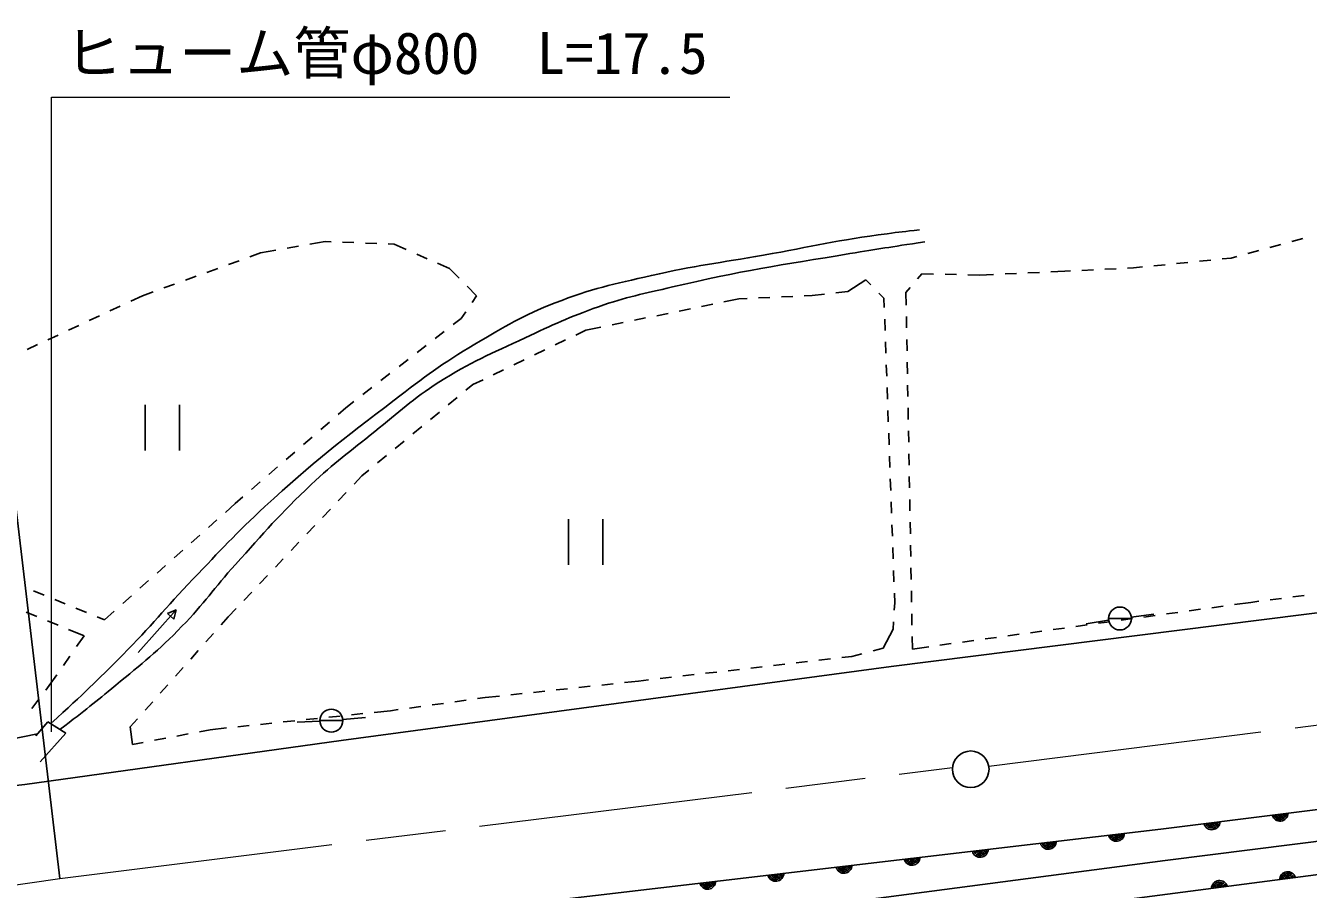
# Model space of a CAD drawing. Units: millimetres, scale not verified. Extents: x 40000 to 680000, y 20000 to 380000.
# Drawn here: x 127038 to 183138, y 277990 to 315765 of the extents above; entities that cross this region are included whole.
import ezdxf
from ezdxf.enums import TextEntityAlignment as Align

# ---------------------------------------------------------------- set-up
doc = ezdxf.new("R2010")
doc.units = ezdxf.units.MM
doc.header["$LTSCALE"] = 1000
doc.linetypes.add('CHAIN', pattern=[18.5, 12, -1.5, 3.5, -1.5])
for name, color, linetype, lineweight in [('M-BGD', 7, 'Continuous', 25), ('M-BGD-EXST', 7, 'Continuous', 25), ('M-BMK', 2, 'CHAIN', 13), ('M-BMK-SRVR', 3, 'Continuous', 25), ('M-STR-HTXT', 7, 'Continuous', 13)]:
    doc.layers.add(name, color=color, linetype=linetype, lineweight=lineweight)
doc.styles.add('ＭＳ ゴシック', font='')
doc.styles.get('ＭＳ ゴシック').set_extended_font_data('MS Gothic')

msp = doc.modelspace()

# ---------------------------------------------------------------- linework, layer by layer
at = {"layer": 'M-BGD'}
for p, q in [((140134, 306323), (139464, 306205)), ((140398, 306313), (140134, 306323)), ((182904, 306450), (182421, 306320)), ((137316, 305827), (136846, 305656)), ((137987, 305945), (137316, 305827)), ((138972, 306118), (138479, 306031)), ((141398, 306276), (140898, 306295)), ((142397, 306239), (141897, 306258)), ((143160, 306211), (142897, 306221)), ((143684, 305979), (143160, 306211)), ((144598, 305573), (144141, 305776)), ((180973, 305929), (180490, 305798)), ((181938, 306189), (181456, 306059)), ((136376, 305486), (135906, 305316)), ((145578, 305138), (145055, 305370)), ((175884, 305210), (175487, 305169)), ((176879, 305310), (176381, 305260)), ((177873, 305411), (177376, 305360)), ((178868, 305511), (178371, 305461)), ((179762, 305602), (179366, 305562)), ((180008, 305668), (179762, 305602)), ((134495, 304805), (134025, 304634)), ((135436, 305145), (134966, 304975)), ((145994, 304722), (145578, 305138)), ((162993, 304140), (163785, 304644)), ((163785, 304644), (164005, 304425)), ((166239, 304913), (166051, 304692)), ((166751, 304902), (166239, 304913)), ((167751, 304880), (167251, 304891)), ((168762, 304857), (168251, 304869)), ((169375, 304885), (168762, 304857)), ((170374, 304930), (169874, 304907)), ((171373, 304975), (170873, 304953)), ((172485, 305025), (171872, 304998)), ((172738, 305037), (172485, 305025)), ((173736, 305085), (173237, 305061)), ((174735, 305133), (174236, 305109)), ((175487, 305169), (175235, 305157)), ((132615, 304124), (132145, 303953)), ((133555, 304464), (133085, 304294)), ((146763, 303953), (146347, 304369)), ((162467, 304079), (162993, 304140)), ((164358, 304071), (164578, 303852)), ((165728, 304310), (165540, 304089)), ((165540, 304089), (165550, 303544)), ((132145, 303953), (131631, 303714)), ((146567, 303664), (146763, 303953)), ((156602, 303481), (157092, 303581)), ((157581, 303681), (158237, 303816)), ((158237, 303816), (158592, 303831)), ((159091, 303854), (159591, 303876)), ((160090, 303899), (160590, 303921)), ((161089, 303944), (161444, 303960)), ((161444, 303960), (161970, 304021)), ((164578, 303852), (164593, 303433)), ((130272, 303080), (129818, 302869)), ((131178, 303503), (130725, 303291)), ((145739, 302689), (146091, 302961)), ((146091, 302961), (146287, 303250)), ((153662, 302881), (154152, 302981)), ((154642, 303081), (155132, 303181)), ((155622, 303281), (156112, 303381)), ((165559, 303044), (165568, 302544)), ((129365, 302658), (128912, 302447)), ((144949, 302076), (145344, 302382)), ((151096, 302234), (151537, 302447)), ((151537, 302447), (152193, 302581)), ((152683, 302681), (153172, 302781)), ((164610, 302933), (164628, 302434)), ((128459, 302235), (128006, 302024)), ((150195, 301800), (150646, 302017)), ((164645, 301934), (164663, 301434)), ((165577, 302044), (165586, 301544)), ((127552, 301813), (127099, 301602)), ((144158, 301464), (144553, 301770)), ((149294, 301366), (149745, 301583)), ((143367, 300852), (143762, 301158)), ((147492, 300498), (147943, 300715)), ((148393, 300932), (148844, 301149)), ((164680, 300934), (164698, 300435)), ((165595, 301044), (165604, 300544)), ((142576, 300240), (142972, 300546)), ((146601, 300069), (147042, 300281)), ((141786, 299628), (142181, 299934)), ((146294, 299816), (146601, 300069)), ((164716, 299935), (164733, 299435)), ((165613, 300045), (165622, 299545)), ((132265, 299183), (132265, 297183)), ((133765, 299183), (133765, 297183)), ((140699, 298755), (141039, 299050)), ((141039, 299050), (141390, 299322)), ((145521, 299181), (145907, 299498)), ((165631, 299045), (165640, 298545)), ((144749, 298546), (145135, 298863)), ((164751, 298936), (164768, 298436)), ((139944, 298100), (140322, 298428)), ((143976, 297911), (144363, 298228)), ((164786, 297936), (164803, 297437)), ((165650, 298045), (165659, 297545)), ((139188, 297445), (139566, 297773)), ((143204, 297276), (143590, 297593)), ((138432, 296791), (138810, 297118)), ((142432, 296640), (142818, 296958)), ((164821, 296937), (164838, 296437)), ((165668, 297045), (165677, 296545)), ((137677, 296136), (138055, 296463)), ((141738, 296070), (142045, 296323)), ((136921, 295481), (137299, 295808)), ((141399, 295712), (141738, 296070)), ((164856, 295938), (164874, 295438)), ((165686, 296045), (165695, 295545)), ((136204, 294859), (136543, 295153)), ((140711, 294986), (141055, 295349)), ((135776, 294479), (136204, 294859)), ((140023, 294260), (140367, 294623)), ((164891, 294938), (164909, 294438)), ((165704, 295045), (165713, 294545)), ((135028, 293815), (135402, 294147)), ((150782, 294181), (150782, 292181)), ((152282, 294181), (152282, 292181)), ((165722, 294046), (165731, 293546)), ((134280, 293151), (134654, 293483)), ((139335, 293534), (139679, 293897)), ((164926, 293939), (164944, 293439)), ((138648, 292808), (138992, 293171)), ((164961, 292939), (164979, 292440)), ((165740, 293046), (165749, 292546)), ((133532, 292487), (133906, 292819)), ((137960, 292082), (138304, 292445)), ((132785, 291823), (133159, 292155)), ((164996, 291940), (165014, 291440)), ((165758, 292046), (165767, 291546)), ((132037, 291159), (132411, 291491)), ((137272, 291356), (137616, 291719)), ((127383, 291042), (127846, 290854)), ((128309, 290666), (128773, 290478)), ((131289, 290495), (131663, 290827)), ((136585, 290630), (136928, 290993)), ((165032, 290941), (165046, 290522)), ((165776, 291046), (165785, 290546)), ((181473, 290652), (181969, 290715)), ((182465, 290778), (182961, 290842)), ((127529, 289927), (127067, 290117)), ((129236, 290290), (129700, 290102)), ((130488, 289783), (130915, 290163)), ((131965, 288343), (133628, 290209)), ((133239, 290054), (133628, 290209)), ((133519, 289804), (133239, 290054)), ((133628, 290209), (133519, 289804)), ((135902, 289910), (136241, 290268)), ((165046, 290522), (165026, 290195)), ((165794, 290046), (165803, 289546)), ((176934, 290035), (177430, 290103)), ((177925, 290172), (178420, 290240)), ((178916, 290308), (179411, 290377)), ((179906, 290445), (180617, 290543)), ((180617, 290543), (180977, 290589)), ((128454, 289547), (127992, 289737)), ((130163, 289915), (130488, 289783)), ((135587, 289556), (135902, 289910)), ((164995, 289696), (164974, 289369)), ((172972, 289488), (173467, 289557)), ((173963, 289625), (174458, 289693)), ((174953, 289762), (175448, 289830)), ((175944, 289898), (176439, 289967)), ((129592, 289080), (128917, 289357)), ((129261, 288606), (129592, 289080)), ((134922, 288809), (135254, 289182)), ((164974, 289369), (164542, 288541)), ((165812, 289046), (165822, 288502)), ((169009, 288941), (169505, 289010)), ((170000, 289078), (170495, 289146)), ((170991, 289215), (171486, 289283)), ((171981, 289352), (172477, 289420)), ((134257, 288062), (134589, 288436)), ((164542, 288541), (164099, 288424)), ((165822, 288502), (166533, 288600)), ((167028, 288668), (167524, 288736)), ((168019, 288805), (168514, 288873)), ((128688, 287786), (128974, 288196)), ((160246, 287841), (159749, 287784)), ((161239, 287956), (160743, 287899)), ((162233, 288072), (161736, 288014)), ((163173, 288180), (162729, 288129)), ((163616, 288297), (163173, 288180)), ((128071, 286902), (128402, 287376)), ((133592, 287315), (133924, 287689)), ((155279, 287266), (154783, 287209)), ((156273, 287381), (155776, 287324)), ((157266, 287496), (156769, 287439)), ((158259, 287611), (157763, 287554)), ((159253, 287726), (158756, 287669)), ((127916, 286699), (128071, 286902)), ((132927, 286568), (133259, 286942)), ((150741, 286766), (150243, 286713)), ((151735, 286873), (151238, 286820)), ((152729, 286980), (152232, 286926)), ((153842, 287100), (153226, 287033)), ((154286, 287151), (153842, 287100)), ((127311, 285903), (127614, 286301)), ((132262, 285821), (132594, 286195)), ((145318, 286125), (144822, 286056)), ((146308, 286263), (145813, 286194)), ((147142, 286379), (146803, 286332)), ((147758, 286445), (147142, 286379)), ((148752, 286552), (148255, 286499)), ((149746, 286659), (149249, 286606)), ((140794, 285571), (140297, 285519)), ((141789, 285676), (141292, 285623)), ((142999, 285803), (142286, 285728)), ((143337, 285850), (142999, 285803)), ((144327, 285988), (143832, 285919)), ((127477, 284705), (128012, 285317)), ((128012, 285317), (128791, 284815)), ((131615, 285094), (131929, 285448)), ((131711, 284326), (131615, 285094)), ((135822, 285049), (135109, 284974)), ((136816, 285153), (136319, 285101)), ((137811, 285258), (137313, 285206)), ((138805, 285362), (138308, 285310)), ((139800, 285467), (139302, 285415)), ((128791, 284815), (127674, 283561)), ((133164, 284603), (132673, 284509)), ((134147, 284790), (133655, 284697)), ((135109, 284974), (134638, 284884)), ((132182, 284416), (131711, 284326))]:
    msp.add_line(p, q, dxfattribs=at)
for points in [[(69041, 280892), (87342, 280414), (103187, 280640), (114243, 281180), (127004, 282579), (140842, 284505), (164889, 287732), (186528, 290456), (220128, 294668), (234720, 296678), (265555, 300778), (293135, 304804), (294558, 304882), (300363, 309352)], [(117578, 272226), (118245, 272608), (127470, 274766), (132562, 275442), (151954, 277718), (176690, 280619), (228790, 287152), (245932, 289463), (259541, 291321), (281091, 293958), (304508, 297055)], [(116935, 271079), (118774, 271262), (127799, 272784), (132791, 273485), (152130, 276008), (176882, 279246), (228959, 285814), (246128, 287964), (259731, 289751), (281271, 292539), (307004, 295998)], [(304862, 294520), (281432, 291275), (259892, 288542), (246295, 286783), (229103, 284575), (156169, 275062)], [(69202, 283311), (71762, 282691), (81225, 281906), (88199, 281769), (92512, 281852), (100923, 281864), (117062, 283428), (123190, 283901), (127556, 284796)]]:
    msp.add_lwpolyline(points, dxfattribs=at)
for centre, radius, start, end in [((181896, 281327), 354, 195.944, 358.3491), ((181896, 281327), 283, 198.168, 356.1251), ((181896, 281327), 212, 201.9143, 352.3788), ((181896, 281327), 142, 209.626, 344.667), ((181896, 281327), 100, 219.9437, 334.3494), ((178919, 280953), 354, 195.944, 358.3491), ((178919, 280953), 283, 198.168, 356.1251), ((178919, 280953), 212, 201.9143, 352.3788), ((178919, 280953), 142, 209.626, 344.667), ((178919, 280953), 100, 219.9437, 334.3494), ((171764, 280096), 354, 195.4871, 357.8923), ((171764, 280096), 283, 197.7112, 355.6683), ((171764, 280096), 212, 201.4575, 351.9219), ((171764, 280096), 142, 209.1692, 344.2102), ((171764, 280096), 100, 219.4869, 333.8926), ((174744, 280445), 354, 195.4871, 357.8923), ((174744, 280445), 283, 197.7112, 355.6683), ((174744, 280445), 212, 201.4575, 351.9219), ((174744, 280445), 142, 209.1692, 344.2102), ((174744, 280445), 100, 219.4869, 333.8926), ((165805, 279397), 354, 195.4871, 357.8923), ((168785, 279747), 354, 195.4871, 357.8923), ((168785, 279747), 283, 197.7112, 355.6683), ((168785, 279747), 212, 201.4575, 351.9219), ((168785, 279747), 142, 209.1692, 344.2102), ((168785, 279747), 100, 219.4869, 333.8926), ((162826, 279048), 354, 195.4871, 357.8923), ((162826, 279048), 283, 197.7112, 355.6683), ((162826, 279048), 212, 201.4575, 351.9219), ((162826, 279048), 142, 209.1692, 344.2102), ((162826, 279048), 100, 219.4869, 333.8926), ((165805, 279397), 283, 197.7112, 355.6683), ((165805, 279397), 212, 201.4575, 351.9219), ((165805, 279397), 142, 209.1692, 344.2102), ((165805, 279397), 100, 219.4869, 333.8926), ((156867, 278349), 354, 195.4871, 357.8923), ((156867, 278349), 283, 197.7112, 355.6683), ((156867, 278349), 212, 201.4575, 351.9219), ((156867, 278349), 142, 209.1692, 344.2102), ((156867, 278349), 100, 219.4869, 333.8926), ((159846, 278698), 354, 195.4871, 357.8923), ((159846, 278698), 283, 197.7112, 355.6683), ((159846, 278698), 212, 201.4575, 351.9219), ((159846, 278698), 142, 209.1692, 344.2102), ((159846, 278698), 100, 219.4869, 333.8926), ((179256, 278019), 354, 16.2291, 178.6343), ((179256, 278019), 283, 18.4531, 176.4102), ((182231, 278407), 354, 16.2291, 178.6343), ((182231, 278407), 283, 18.4531, 176.4102), ((182231, 278407), 212, 22.1995, 172.6639), ((182231, 278407), 142, 29.9112, 164.9522), ((182231, 278407), 100, 40.2289, 154.6345), ((179256, 278019), 212, 22.1995, 172.6639), ((179256, 278019), 142, 29.9112, 164.9522), ((179256, 278019), 100, 40.2289, 154.6345)]:
    msp.add_arc(centre, radius, start, end, dxfattribs=at)
for points, knots in [([(128135, 285237), (129668, 286646), (130088, 287034), (131282, 288244), (132523, 289500), (133137, 290281), (134356, 291558), (135561, 292820), (136222, 293544), (137502, 294729), (139603, 296672), (140884, 297650), (143158, 299388), (144492, 300407), (145244, 300984), (146689, 301838), (148015, 302620), (148763, 303075), (150195, 303639), (151789, 304265), (152742, 304457), (154410, 304840), (156306, 305274), (157395, 305387), (159310, 305728), (161419, 306104), (162589, 306394), (164714, 306665), (165267, 306736), (165450, 306764), (166131, 306833)], [0, 0, 0, 0, 1, 1, 1, 2, 2, 2, 3, 3, 3, 4, 4, 4, 5, 5, 5, 6, 6, 6, 7, 7, 7, 8, 8, 8, 9, 9, 9, 10, 10, 10, 10]), ([(128536, 284980), (129722, 285886), (130042, 286138), (130978, 286916), (132143, 287885), (132824, 288404), (133876, 289494), (134846, 290499), (135279, 291162), (136214, 292200), (137470, 293596), (138157, 294399), (139520, 295690), (140548, 296664), (141200, 297127), (142306, 298012), (143387, 298877), (143951, 299424), (145116, 300173), (146506, 301068), (147382, 301408), (148879, 302111), (150114, 302691), (150810, 303016), (152097, 303472), (153326, 303908), (154053, 304036), (155323, 304336), (158327, 305046), (160043, 305294), (163089, 305793), (164366, 306003), (164780, 306074), (166363, 306306)], [0, 0, 0, 0, 1, 1, 1, 2, 2, 2, 3, 3, 3, 4, 4, 4, 5, 5, 5, 6, 6, 6, 7, 7, 7, 8, 8, 8, 9, 9, 9, 10, 10, 10, 11, 11, 11, 11]), ([(158259, 260340), (159385, 260458), (159879, 260597), (160834, 261004), (162460, 261697), (162825, 262919), (164204, 264025), (165799, 265303), (166674, 266065), (168432, 267108), (169916, 267988), (170892, 268204), (172502, 268825), (175092, 269823), (176479, 270645), (179197, 271211), (184131, 272240), (187070, 271314), (192085, 271813), (194137, 272017), (195294, 272159), (197299, 272640), (198120, 272837), (198502, 273177), (199270, 273530), (199583, 273673), (199752, 273767), (200065, 273911), (200176, 273962), (200240, 273987), (200351, 274038), (200664, 274182), (200835, 274271), (201146, 274420), (203219, 275414), (204800, 275366), (206455, 276963), (207226, 277707), (207579, 278241), (208013, 279220), (208368, 280022), (208459, 280396), (208638, 281375)], [0, 0, 0, 0, 1, 1, 1, 2, 2, 2, 3, 3, 3, 4, 4, 4, 5, 5, 5, 6, 6, 6, 7, 7, 7, 8, 8, 8, 9, 9, 9, 10, 10, 10, 11, 11, 11, 12, 12, 12, 13, 13, 13, 14, 14, 14, 14])]:
    msp.add_open_spline(points, degree=3, knots=knots, dxfattribs=at)
at = {"layer": 'M-BGD-EXST'}
for p, q in [((174404, 289757), (173417, 289596)), ((174398, 289837), (175398, 289837)), ((175394, 289898), (176386, 290020)), ((139908, 285345), (138909, 285296)), ((139908, 285370), (140908, 285370)), ((140905, 285416), (141901, 285509))]:
    msp.add_line(p, q, dxfattribs=at)
for centre in [(174898, 289837), (140408, 285370)]:
    msp.add_circle(centre, 500, dxfattribs=at)
at = {"layer": 'M-BMK'}
for points in [[(169160, 283384), (228339, 290785), (266348, 295718)], [(117647, 277319), (123867, 277799), (128527, 278471), (167577, 283322)]]:
    msp.add_lwpolyline(points, dxfattribs=at)
at = {"layer": 'M-BMK-SRVR'}
msp.add_line((128527, 278471), (125016, 308136), dxfattribs=at)
msp.add_circle((168373, 283242), 800, dxfattribs=at)
at = {"layer": 'M-STR-HTXT'}
msp.add_lwpolyline([(128165, 284874), (128165, 312644), (157830, 312644)], dxfattribs=at)

# ---------------------------------------------------------------- texts
at = {"layer": 'M-STR-HTXT', "style": 'ＭＳ ゴシック'}
msp.add_text('ヒューム管φ800\u3000L=17.5', height=1833, dxfattribs=at).set_placement((142807, 314569), align=Align.MIDDLE_CENTER)

doc.saveas('drawing.dxf')
